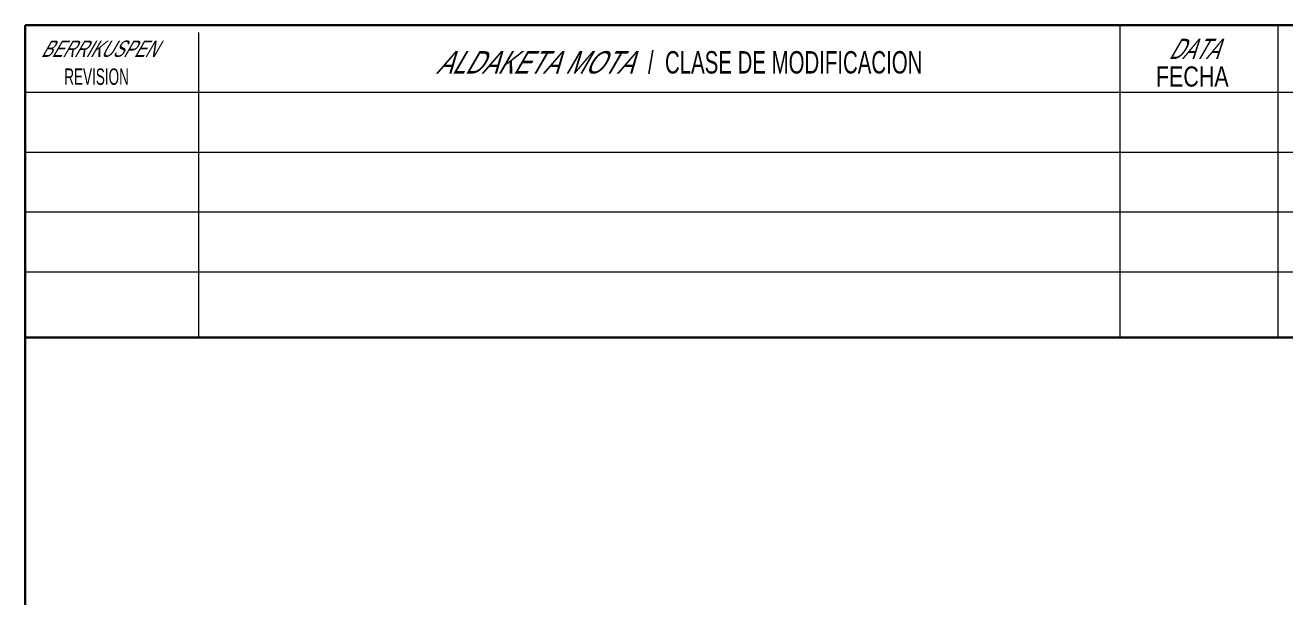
# Model space of a CAD drawing. Header units: millimetres. Extents: x 563728 to 564359, y 4765109 to 4765554.
# Drawn here: x 564216.5 to 564293.4, y 4765165.4 to 4765200.3 of the extents above; entities that cross this region are included whole.
import ezdxf
from ezdxf.enums import TextEntityAlignment as Align

# ---------------------------------------------------------------- set-up
doc = ezdxf.new("R2010")
doc.units = ezdxf.units.MM
doc.layers.add('58 Formato plano y líneas de solape - Planoaren formatua eta gainjartze marrak', color=7, linetype='Continuous', lineweight=0)
doc.styles.add('StyleArial', font='arial.ttf')

msp = doc.modelspace()

# ---------------------------------------------------------------- linework, layer by layer
at = {"layer": '58 Formato plano y líneas de solape - Planoaren formatua eta gainjartze marrak', "color": 7, "linetype": 'Continuous', "lineweight": 30}
msp.add_line((564216.542, 4765200.309), (564344.042, 4765200.309), dxfattribs=at)
at = {"layer": '58 Formato plano y líneas de solape - Planoaren formatua eta gainjartze marrak', "color": 7, "linetype": 'Continuous', "lineweight": 0}
for p, q in [((564227.137, 4765181.249), (564227.137, 4765199.866)), ((564283.294, 4765181.249), (564283.294, 4765200.309)), ((564292.93, 4765181.249), (564292.93, 4765200.309)), ((564216.542, 4765196.216), (564344.042, 4765196.216)), ((564216.542, 4765192.565), (564344.042, 4765192.565)), ((564216.542, 4765188.915), (564344.042, 4765188.915)), ((564216.542, 4765185.265), (564344.042, 4765185.265))]:
    msp.add_line(p, q, dxfattribs=at)
at = {"layer": '58 Formato plano y líneas de solape - Planoaren formatua eta gainjartze marrak', "color": 7, "linetype": 'Continuous', "lineweight": 30, "flags": 128}
for points in [[(564216.542, 4765123.578), (564216.542, 4765200.309)], [(564216.542, 4765181.254), (564344.042, 4765181.254)]]:
    msp.add_lwpolyline(points, dxfattribs=at)

# ---------------------------------------------------------------- texts
at = {"layer": '58 Formato plano y líneas de solape - Planoaren formatua eta gainjartze marrak', "color": 7, "linetype": 'Continuous', "lineweight": 0, "style": 'StyleArial', "oblique": 30}
for s, height, width, p in [('BERRIKUSPEN', 0.99624, 0.704788, (564220.994, 4765198.872)), ('DATA', 1.23, 0.658048, (564287.751, 4765198.865))]:
    msp.add_text(s, height=height, rotation=0.00481, dxfattribs=dict(at, width=width)).set_placement(p, align=Align.MIDDLE_CENTER)
at = {"layer": '58 Formato plano y líneas de solape - Planoaren formatua eta gainjartze marrak', "color": 7, "linetype": 'Continuous', "lineweight": 0, "style": 'StyleArial', "oblique": 30, "width": 0.747797}
msp.add_text('ALDAKETA MOTA', height=1.36674, rotation=0.00481, dxfattribs=at).set_placement((564241.581, 4765198.043), align=Align.MIDDLE_LEFT)
at = {"layer": '58 Formato plano y líneas de solape - Planoaren formatua eta gainjartze marrak', "color": 7, "linetype": 'Continuous', "lineweight": 0, "style": 'StyleArial', "width": 0.651742}
msp.add_text(' /  CLASE DE MODIFICACION', height=1.36674, rotation=0.00481, dxfattribs=at).set_placement((564254.166, 4765198.043), align=Align.MIDDLE_LEFT)
at = {"layer": '58 Formato plano y líneas de solape - Planoaren formatua eta gainjartze marrak', "color": 7, "linetype": 'Continuous', "lineweight": 0, "style": 'StyleArial'}
for s, height, width, p in [('REVISION', 0.9962, 0.592094, (564220.893, 4765197.171)), ('FECHA', 1.23, 0.7625, (564287.696, 4765197.179))]:
    msp.add_text(s, height=height, rotation=0.00481, dxfattribs=dict(at, width=width)).set_placement(p, align=Align.MIDDLE_CENTER)

doc.saveas('drawing.dxf')
